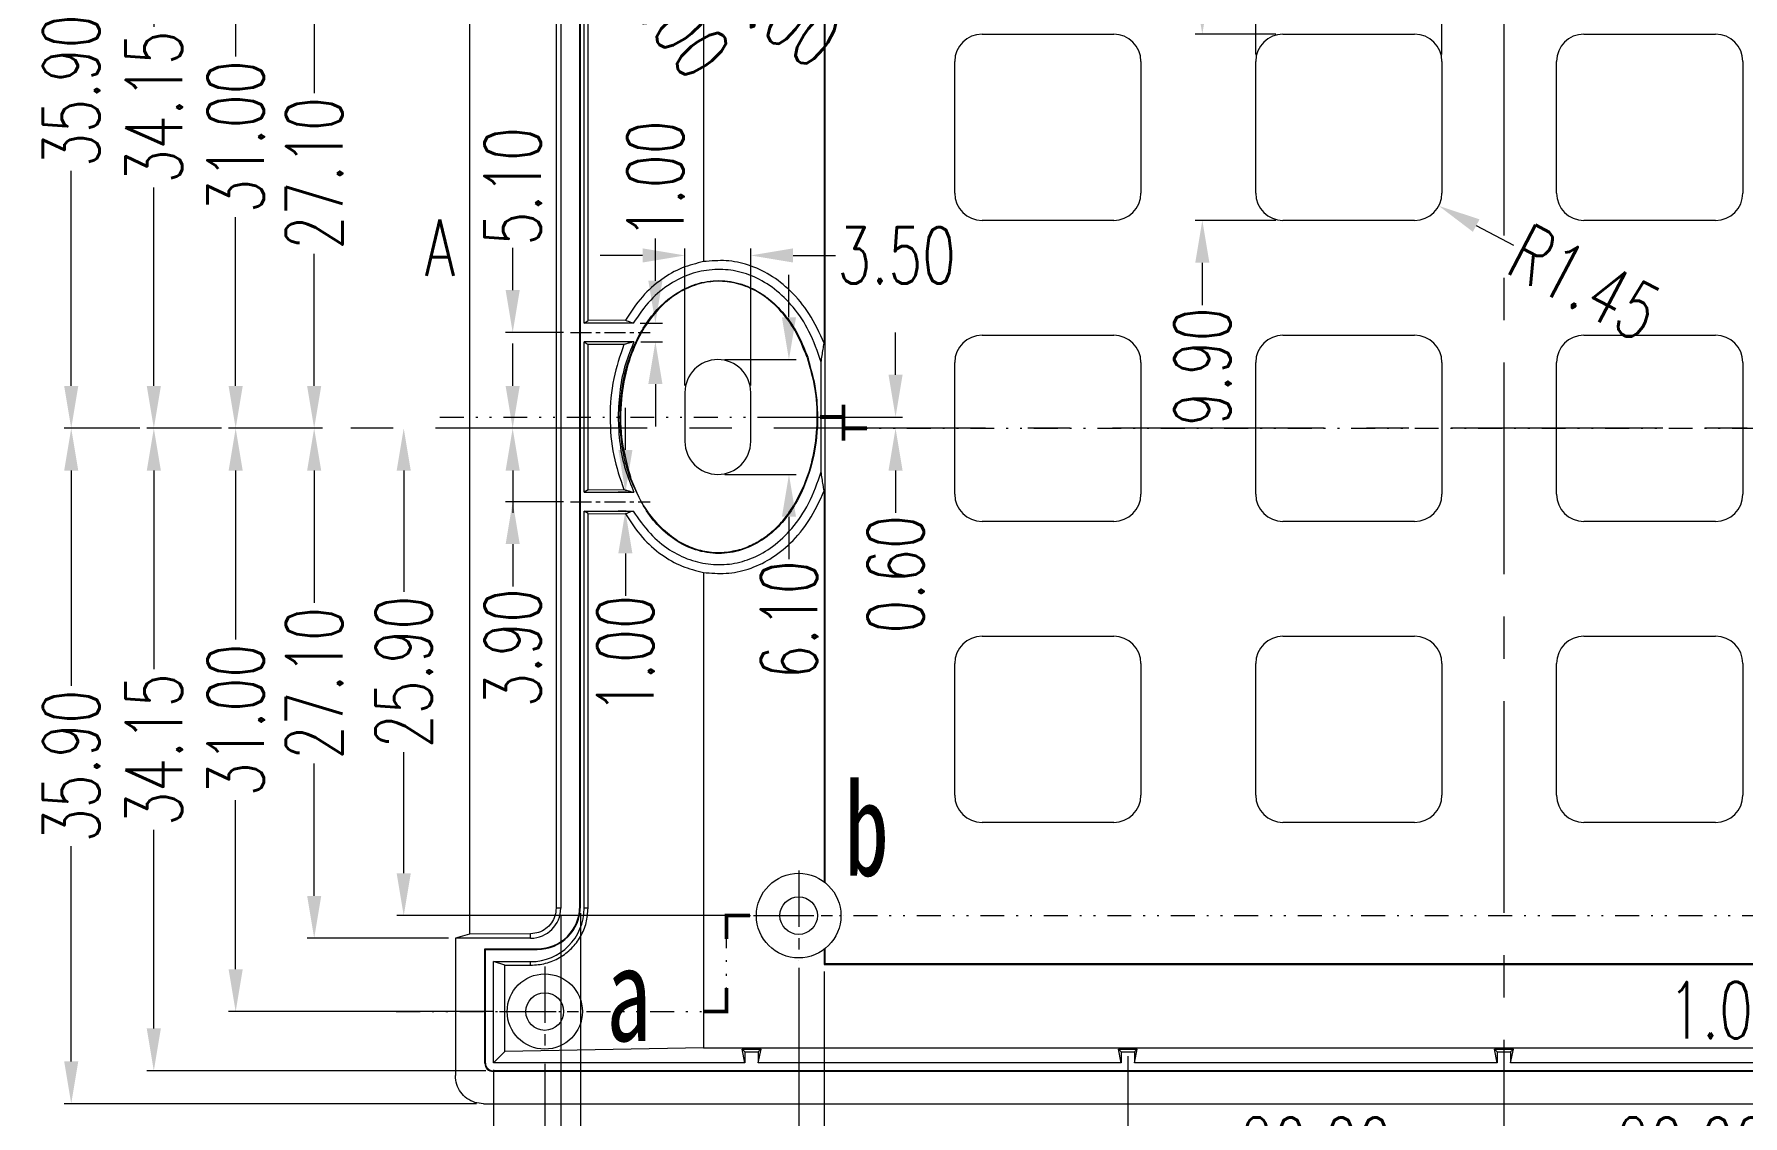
# Model space of a CAD drawing. Header units: millimetres. Extents: x 3723 to 3880, y -349 to -139.
# Drawn here: x 3722.6 to 3813.4, y -278.4 to -220.9 of the extents above; entities that cross this region are included whole.
import ezdxf
from ezdxf.enums import TextEntityAlignment as Align

# ---------------------------------------------------------------- set-up
doc = ezdxf.new("R2010")
doc.units = ezdxf.units.MM
doc.linetypes.add('CENTER', pattern=[0.6, 0.375, -0.075, 0.075, -0.075])
doc.linetypes.add('DIVIDE', pattern=[31.75, 12.7, -6.35, 0, -6.35, 0, -6.35])
doc.layers.get('Defpoints').update_dxf_attribs({"linetype": 'CONTINUOUS'})
for name, color, linetype, lineweight in [('dim', 82, 'CONTINUOUS', 9), ('hatch', 56, 'CONTINUOUS', 9), ('part', 7, 'CONTINUOUS', 20)]:
    doc.layers.add(name, color=color, linetype=linetype, lineweight=lineweight)
doc.styles.get("Standard").update_dxf_attribs({"font": 'romans.shx', "width": 0.7})
doc.styles.add('宋体', font='SimSun.ttf', dxfattribs={"width": 0.7})
doc.dimstyles.new('01', dxfattribs={"dimscale": 0.75, "dimtxt": 4, "dimasz": 3, "dimexe": 0.5, "dimexo": 0.5, "dimgap": 0.09, "dimtad": 0, "dimzin": 0, "dimdsep": 46, "dimtxsty": 'Standard', "dimcen": 0, "dimclrd": 256, "dimclre": 256, "dimclrt": 6, "dimadec": 1, "dimazin": 2, "dimtp": 0.01, "dimtm": 0.01, "dimtfac": 1, "dimtofl": 0, "dimtmove": 0, "dimatfit": 0, "dimfxl": 0, "dimtolj": 1, "dimtzin": 0, "dimlwd": -1, "dimlwe": -1, "dimarcsym": 0})

# ---------------------------------------------------------------- blocks, each defined once
blk = doc.blocks.new('*D33')
at = {"layer": 'Defpoints', "color": 0}
for p in [(3038.343, -44.151), (3014.983, -71.251), (3014.983, -71.251)]:
    blk.add_point(p, dxfattribs=at)
at = {"layer": 'dim'}
for p, q in [((3037.968, -44.151), (3014.608, -44.151)), ((3014.983, -46.401), (3014.983, -53.434)), ((3014.983, -69.001), (3014.983, -61.969))]:
    blk.add_line(p, q, dxfattribs=at)
for points in [[(3014.608, -46.401), (3015.358, -46.401), (3014.983, -44.151)], [(3014.608, -69.001), (3015.358, -69.001), (3014.983, -71.251)]]:
    blk.add_solid(points, dxfattribs=at)
at = {"layer": 'dim', "color": 6, "insert": (3014.983, -57.701), "char_height": 3, "attachment_point": 5, "rotation": 90}
blk.add_mtext('\\A1;27.10', dxfattribs=at)
blk = doc.blocks.new('*D34')
at = {"layer": 'Defpoints', "color": 0}
for p in [(3014.983, -71.251), (3014.983, -71.251), (3022.493, -98.351)]:
    blk.add_point(p, dxfattribs=at)
at = {"layer": 'dim'}
for p, q in [((3014.983, -73.501), (3014.983, -80.534)), ((3014.983, -96.101), (3014.983, -89.069)), ((3022.118, -98.351), (3014.608, -98.351))]:
    blk.add_line(p, q, dxfattribs=at)
for points in [[(3014.608, -73.501), (3015.358, -73.501), (3014.983, -71.251)], [(3014.608, -96.101), (3015.358, -96.101), (3014.983, -98.351)]]:
    blk.add_solid(points, dxfattribs=at)
at = {"layer": 'dim', "color": 6, "insert": (3014.983, -84.801), "char_height": 3, "attachment_point": 5, "rotation": 90}
blk.add_mtext('\\A1;27.10', dxfattribs=at)
blk = doc.blocks.new('*D35')
at = {"layer": 'Defpoints', "color": 0}
for p in [(3024.843, -40.251), (3010.809, -71.251), (3015.805, -71.251)]:
    blk.add_point(p, dxfattribs=at)
at = {"layer": 'dim'}
for p, q in [((3024.468, -40.251), (3010.434, -40.251)), ((3010.809, -42.501), (3010.809, -51.484)), ((3010.809, -69.001), (3010.809, -60.019)), ((3015.43, -71.251), (3010.434, -71.251))]:
    blk.add_line(p, q, dxfattribs=at)
for points in [[(3010.434, -42.501), (3011.184, -42.501), (3010.809, -40.251)], [(3010.434, -69.001), (3011.184, -69.001), (3010.809, -71.251)]]:
    blk.add_solid(points, dxfattribs=at)
at = {"layer": 'dim', "color": 6, "insert": (3010.809, -55.751), "char_height": 3, "attachment_point": 5, "rotation": 90}
blk.add_mtext('\\A1;31.00', dxfattribs=at)
blk = doc.blocks.new('*D36')
at = {"layer": 'Defpoints', "color": 0}
for p in [(3010.809, -71.251), (3010.809, -71.251), (3024.843, -102.251)]:
    blk.add_point(p, dxfattribs=at)
at = {"layer": 'dim'}
for p, q in [((3010.809, -73.501), (3010.809, -82.484)), ((3010.809, -100.001), (3010.809, -91.019)), ((3024.468, -102.251), (3010.434, -102.251))]:
    blk.add_line(p, q, dxfattribs=at)
for points in [[(3010.434, -73.501), (3011.184, -73.501), (3010.809, -71.251)], [(3010.434, -100.001), (3011.184, -100.001), (3010.809, -102.251)]]:
    blk.add_solid(points, dxfattribs=at)
at = {"layer": 'dim', "color": 6, "insert": (3010.809, -86.751), "char_height": 3, "attachment_point": 5, "rotation": 90}
blk.add_mtext('\\A1;31.00', dxfattribs=at)
blk = doc.blocks.new('*D37')
at = {"layer": 'Defpoints', "color": 0}
for p in [(3024.493, -37.101), (3006.457, -71.251), (3010.434, -71.251)]:
    blk.add_point(p, dxfattribs=at)
at = {"layer": 'dim'}
for p, q in [((3024.118, -37.101), (3006.082, -37.101)), ((3006.457, -39.351), (3006.457, -49.909)), ((3006.457, -69.001), (3006.457, -58.444)), ((3010.059, -71.251), (3006.082, -71.251))]:
    blk.add_line(p, q, dxfattribs=at)
for points in [[(3006.082, -39.351), (3006.832, -39.351), (3006.457, -37.101)], [(3006.082, -69.001), (3006.832, -69.001), (3006.457, -71.251)]]:
    blk.add_solid(points, dxfattribs=at)
at = {"layer": 'dim', "color": 6, "insert": (3006.457, -54.176), "char_height": 3, "attachment_point": 5, "rotation": 90}
blk.add_mtext('\\A1;34.15', dxfattribs=at)
blk = doc.blocks.new('*D38')
at = {"layer": 'Defpoints', "color": 0}
for p in [(3006.457, -71.251), (3006.457, -71.251), (3024.493, -105.401)]:
    blk.add_point(p, dxfattribs=at)
at = {"layer": 'dim'}
for p, q in [((3006.457, -73.501), (3006.457, -84.059)), ((3006.457, -103.151), (3006.457, -92.594)), ((3024.118, -105.401), (3006.082, -105.401))]:
    blk.add_line(p, q, dxfattribs=at)
for points in [[(3006.082, -73.501), (3006.832, -73.501), (3006.457, -71.251)], [(3006.082, -103.151), (3006.832, -103.151), (3006.457, -105.401)]]:
    blk.add_solid(points, dxfattribs=at)
at = {"layer": 'dim', "color": 6, "insert": (3006.457, -88.326), "char_height": 3, "attachment_point": 5, "rotation": 90}
blk.add_mtext('\\A1;34.15', dxfattribs=at)
blk = doc.blocks.new('*D39')
at = {"layer": 'Defpoints', "color": 0}
for p in [(3024.093, -35.351), (3002.065, -71.251), (3006.082, -71.251)]:
    blk.add_point(p, dxfattribs=at)
at = {"layer": 'dim'}
for p, q in [((3023.718, -35.351), (3001.69, -35.351)), ((3002.065, -37.601), (3002.065, -49.034)), ((3002.065, -69.001), (3002.065, -57.569)), ((3005.707, -71.251), (3001.69, -71.251))]:
    blk.add_line(p, q, dxfattribs=at)
for points in [[(3001.69, -37.601), (3002.44, -37.601), (3002.065, -35.351)], [(3001.69, -69.001), (3002.44, -69.001), (3002.065, -71.251)]]:
    blk.add_solid(points, dxfattribs=at)
at = {"layer": 'dim', "color": 6, "insert": (3002.065, -53.301), "char_height": 3, "attachment_point": 5, "rotation": 90}
blk.add_mtext('\\A1;35.90', dxfattribs=at)
blk = doc.blocks.new('*D40')
at = {"layer": 'Defpoints', "color": 0}
for p in [(3002.065, -71.251), (3002.065, -71.251), (3023.988, -107.151)]:
    blk.add_point(p, dxfattribs=at)
at = {"layer": 'dim'}
for p, q in [((3002.065, -73.501), (3002.065, -84.934)), ((3002.065, -104.901), (3002.065, -93.469)), ((3023.613, -107.151), (3001.69, -107.151))]:
    blk.add_line(p, q, dxfattribs=at)
for points in [[(3001.69, -73.501), (3002.44, -73.501), (3002.065, -71.251)], [(3001.69, -104.901), (3002.44, -104.901), (3002.065, -107.151)]]:
    blk.add_solid(points, dxfattribs=at)
at = {"layer": 'dim', "color": 6, "insert": (3002.065, -89.201), "char_height": 3, "attachment_point": 5, "rotation": 90}
blk.add_mtext('\\A1;35.90', dxfattribs=at)
blk = doc.blocks.new('*D47')
at = {"layer": 'Defpoints', "color": 0}
for p in [(3019.745, -71.251), (3019.745, -71.251), (3038.343, -97.151)]:
    blk.add_point(p, dxfattribs=at)
at = {"layer": 'dim'}
for p, q in [((3019.745, -73.501), (3019.745, -79.934)), ((3019.745, -94.901), (3019.745, -88.469)), ((3037.968, -97.151), (3019.37, -97.151))]:
    blk.add_line(p, q, dxfattribs=at)
for points in [[(3019.37, -73.501), (3020.12, -73.501), (3019.745, -71.251)], [(3019.37, -94.901), (3020.12, -94.901), (3019.745, -97.151)]]:
    blk.add_solid(points, dxfattribs=at)
at = {"layer": 'dim', "color": 6, "insert": (3019.745, -84.201), "char_height": 3, "attachment_point": 5, "rotation": 90}
blk.add_mtext('\\A1;25.90', dxfattribs=at)
blk = doc.blocks.new('*D52')
at = {"layer": 'Defpoints', "color": 0}
for p in [(3040.743, -99.551), (3078.243, -117.161), (3078.243, -117.161)]:
    blk.add_point(p, dxfattribs=at)
at = {"layer": 'dim'}
for p, q in [((3040.743, -99.926), (3040.743, -117.536)), ((3042.993, -117.161), (3055.225, -117.161)), ((3075.993, -117.161), (3063.76, -117.161))]:
    blk.add_line(p, q, dxfattribs=at)
for points in [[(3042.993, -116.786), (3042.993, -117.536), (3040.743, -117.161)], [(3075.993, -116.786), (3075.993, -117.536), (3078.243, -117.161)]]:
    blk.add_solid(points, dxfattribs=at)
at = {"layer": 'dim', "color": 6, "insert": (3059.493, -117.161), "char_height": 3, "attachment_point": 5}
blk.add_mtext('\\A1;37.50', dxfattribs=at)
blk = doc.blocks.new('*D53')
at = {"layer": 'Defpoints', "color": 0}
for p in [(3113.743, -99.401), (3078.243, -113.313), (3078.243, -113.313)]:
    blk.add_point(p, dxfattribs=at)
at = {"layer": 'dim'}
for p, q in [((3113.743, -99.776), (3113.743, -113.688)), ((3080.493, -113.313), (3091.725, -113.313)), ((3111.493, -113.313), (3100.26, -113.313))]:
    blk.add_line(p, q, dxfattribs=at)
for points in [[(3080.493, -112.938), (3080.493, -113.688), (3078.243, -113.313)], [(3111.493, -112.938), (3111.493, -113.688), (3113.743, -113.313)]]:
    blk.add_solid(points, dxfattribs=at)
at = {"layer": 'dim', "color": 6, "insert": (3095.993, -113.313), "char_height": 3, "attachment_point": 5}
blk.add_mtext('\\A1;35.50', dxfattribs=at)
blk = doc.blocks.new('*D54')
at = {"layer": 'Defpoints', "color": 0}
for p in [(3129.243, -104.651), (3078.243, -114.532), (3078.243, -128.65)]:
    blk.add_point(p, dxfattribs=at)
at = {"layer": 'dim'}
for p, q in [((3129.243, -105.026), (3129.243, -129.025)), ((3078.243, -114.907), (3078.243, -129.025)), ((3080.493, -128.65), (3099.475, -128.65)), ((3126.993, -128.65), (3108.01, -128.65))]:
    blk.add_line(p, q, dxfattribs=at)
for points in [[(3080.493, -128.275), (3080.493, -129.025), (3078.243, -128.65)], [(3126.993, -128.275), (3126.993, -129.025), (3129.243, -128.65)]]:
    blk.add_solid(points, dxfattribs=at)
at = {"layer": 'dim', "color": 6, "insert": (3103.743, -128.65), "char_height": 3, "attachment_point": 5}
blk.add_mtext('\\A1;51.00', dxfattribs=at)
blk = doc.blocks.new('*D55')
at = {"layer": 'Defpoints', "color": 0}
for p in [(3027.243, -104.651), (3078.243, -128.65), (3078.243, -128.65)]:
    blk.add_point(p, dxfattribs=at)
at = {"layer": 'dim'}
for p, q in [((3027.243, -105.026), (3027.243, -129.025)), ((3029.493, -128.65), (3048.475, -128.65)), ((3075.993, -128.65), (3057.01, -128.65))]:
    blk.add_line(p, q, dxfattribs=at)
for points in [[(3029.493, -128.275), (3029.493, -129.025), (3027.243, -128.65)], [(3075.993, -128.275), (3075.993, -129.025), (3078.243, -128.65)]]:
    blk.add_solid(points, dxfattribs=at)
at = {"layer": 'dim', "color": 6, "insert": (3052.743, -128.65), "char_height": 3, "attachment_point": 5}
blk.add_mtext('\\A1;51.00', dxfattribs=at)
blk = doc.blocks.new('*D56')
at = {"layer": 'Defpoints', "color": 0}
for p in [(3131.969, -104.978), (3078.243, -129.025), (3078.243, -132.99)]:
    blk.add_point(p, dxfattribs=at)
at = {"layer": 'dim'}
for p, q in [((3131.969, -105.353), (3131.969, -133.365)), ((3078.243, -129.4), (3078.243, -133.365)), ((3080.493, -132.99), (3100.838, -132.99)), ((3129.719, -132.99), (3109.373, -132.99))]:
    blk.add_line(p, q, dxfattribs=at)
for points in [[(3080.493, -132.615), (3080.493, -133.365), (3078.243, -132.99)], [(3129.719, -132.615), (3129.719, -133.365), (3131.969, -132.99)]]:
    blk.add_solid(points, dxfattribs=at)
at = {"layer": 'dim', "color": 6, "insert": (3105.106, -132.99), "char_height": 3, "attachment_point": 5}
blk.add_mtext('\\A1;53.73', dxfattribs=at)
blk = doc.blocks.new('*D57')
at = {"layer": 'Defpoints', "color": 0}
for p in [(3024.517, -104.978), (3078.243, -132.99), (3078.243, -132.99)]:
    blk.add_point(p, dxfattribs=at)
at = {"layer": 'dim'}
for p, q in [((3024.517, -105.353), (3024.517, -133.365)), ((3026.767, -132.99), (3047.112, -132.99)), ((3075.993, -132.99), (3055.647, -132.99))]:
    blk.add_line(p, q, dxfattribs=at)
for points in [[(3026.767, -132.615), (3026.767, -133.365), (3024.517, -132.99)], [(3075.993, -132.615), (3075.993, -133.365), (3078.243, -132.99)]]:
    blk.add_solid(points, dxfattribs=at)
at = {"layer": 'dim', "color": 6, "insert": (3051.38, -132.99), "char_height": 3, "attachment_point": 5}
blk.add_mtext('\\A1;53.73', dxfattribs=at)
blk = doc.blocks.new('*D74')
at = {"layer": 'Defpoints', "color": 0}
for p in [(3114.386, -99.745), (3078.243, -117.161), (3078.243, -117.161)]:
    blk.add_point(p, dxfattribs=at)
at = {"layer": 'dim'}
for p, q in [((3114.386, -100.12), (3114.386, -117.536)), ((3080.493, -117.161), (3091.997, -117.161)), ((3112.136, -117.161), (3100.632, -117.161))]:
    blk.add_line(p, q, dxfattribs=at)
for points in [[(3080.493, -116.786), (3080.493, -117.536), (3078.243, -117.161)], [(3112.136, -116.786), (3112.136, -117.536), (3114.386, -117.161)]]:
    blk.add_solid(points, dxfattribs=at)
at = {"layer": 'dim', "color": 6, "insert": (3096.315, -117.161), "char_height": 3, "attachment_point": 5}
blk.add_mtext('\\A1;36.14', dxfattribs=at)
blk = doc.blocks.new('*D75')
at = {"layer": 'Defpoints', "color": 0}
for p in [(3042.099, -99.745), (3078.243, -113.313), (3078.243, -113.313)]:
    blk.add_point(p, dxfattribs=at)
at = {"layer": 'dim'}
for p, q in [((3042.099, -100.12), (3042.099, -113.688)), ((3044.349, -113.313), (3055.854, -113.313)), ((3075.993, -113.313), (3064.489, -113.313))]:
    blk.add_line(p, q, dxfattribs=at)
for points in [[(3044.349, -112.938), (3044.349, -113.688), (3042.099, -113.313)], [(3075.993, -112.938), (3075.993, -113.688), (3078.243, -113.313)]]:
    blk.add_solid(points, dxfattribs=at)
at = {"layer": 'dim', "color": 6, "insert": (3060.171, -113.313), "char_height": 3, "attachment_point": 5}
blk.add_mtext('\\A1;36.14', dxfattribs=at)
blk = doc.blocks.new('*D76')
at = {"layer": 'Defpoints', "color": 0}
for p in [(3031.947, -65.653), (3033.125, -65.653), (3031.983, -66.65)]:
    blk.add_point(p, dxfattribs=at)
at = {"layer": 'dim'}
for p, q in [((3033.125, -63.403), (3033.125, -61.153)), ((3032.322, -65.653), (3033.5, -65.653)), ((3032.358, -66.65), (3033.5, -66.65)), ((3033.125, -68.9), (3033.125, -71.15))]:
    blk.add_line(p, q, dxfattribs=at)
for points in [[(3032.75, -63.403), (3033.5, -63.403), (3033.125, -65.653)], [(3032.75, -68.9), (3033.5, -68.9), (3033.125, -66.65)]]:
    blk.add_solid(points, dxfattribs=at)
at = {"layer": 'dim', "color": 6, "insert": (3033.125, -58.036), "char_height": 3, "attachment_point": 5, "rotation": 90}
blk.add_mtext('\\A1;1.00', dxfattribs=at)
blk = doc.blocks.new('*D77')
at = {"layer": 'Defpoints', "color": 0}
for p in [(3028.612, -66.151), (3025.538, -71.251), (3025.538, -71.251)]:
    blk.add_point(p, dxfattribs=at)
at = {"layer": 'dim'}
for p, q in [((3025.538, -63.901), (3025.538, -61.651)), ((3028.237, -66.151), (3025.163, -66.151)), ((3025.538, -73.501), (3025.538, -75.751))]:
    blk.add_line(p, q, dxfattribs=at)
for points in [[(3025.163, -63.901), (3025.913, -63.901), (3025.538, -66.151)], [(3025.163, -73.501), (3025.913, -73.501), (3025.538, -71.251)]]:
    blk.add_solid(points, dxfattribs=at)
at = {"layer": 'dim', "color": 6, "insert": (3025.538, -58.384), "char_height": 3, "attachment_point": 5, "rotation": 90}
blk.add_mtext('\\A1;5.10', dxfattribs=at)
blk = doc.blocks.new('*D78')
at = {"layer": 'Defpoints', "color": 0}
for p in [(3025.538, -71.251), (3025.538, -71.251), (3028.612, -75.151)]:
    blk.add_point(p, dxfattribs=at)
at = {"layer": 'dim'}
for p, q in [((3025.538, -69.001), (3025.538, -66.751)), ((3028.237, -75.151), (3025.163, -75.151)), ((3025.538, -77.401), (3025.538, -79.651))]:
    blk.add_line(p, q, dxfattribs=at)
for points in [[(3025.163, -69.001), (3025.913, -69.001), (3025.538, -71.251)], [(3025.163, -77.401), (3025.913, -77.401), (3025.538, -75.151)]]:
    blk.add_solid(points, dxfattribs=at)
at = {"layer": 'dim', "color": 6, "insert": (3025.538, -82.919), "char_height": 3, "attachment_point": 5, "rotation": 90}
blk.add_mtext('\\A1;3.90', dxfattribs=at)
blk = doc.blocks.new('*D79')
at = {"layer": 'Defpoints', "color": 0}
for p in [(3031.984, -74.653), (3031.529, -75.65), (3031.947, -75.65)]:
    blk.add_point(p, dxfattribs=at)
at = {"layer": 'dim'}
for p, q in [((3031.529, -72.403), (3031.529, -70.153)), ((3031.609, -74.653), (3031.154, -74.653)), ((3031.572, -75.65), (3031.154, -75.65)), ((3031.529, -77.9), (3031.529, -80.15))]:
    blk.add_line(p, q, dxfattribs=at)
for points in [[(3031.154, -72.403), (3031.904, -72.403), (3031.529, -74.653)], [(3031.154, -77.9), (3031.904, -77.9), (3031.529, -75.65)]]:
    blk.add_solid(points, dxfattribs=at)
at = {"layer": 'dim', "color": 6, "insert": (3031.529, -83.267), "char_height": 3, "attachment_point": 5, "rotation": 90}
blk.add_mtext('\\A1;1.00', dxfattribs=at)
blk = doc.blocks.new('*D80')
at = {"layer": 'Defpoints', "color": 0}
for p in [(3128.392, -96.751), (3078.243, -124.748), (3078.243, -124.748)]:
    blk.add_point(p, dxfattribs=at)
at = {"layer": 'dim'}
for p, q in [((3128.392, -97.126), (3128.392, -125.123)), ((3080.493, -124.748), (3099.05, -124.748)), ((3126.142, -124.748), (3107.585, -124.748))]:
    blk.add_line(p, q, dxfattribs=at)
for points in [[(3080.493, -124.373), (3080.493, -125.123), (3078.243, -124.748)], [(3126.142, -124.373), (3126.142, -125.123), (3128.392, -124.748)]]:
    blk.add_solid(points, dxfattribs=at)
at = {"layer": 'dim', "color": 6, "insert": (3103.318, -124.748), "char_height": 3, "attachment_point": 5}
blk.add_mtext('\\A1;50.15', dxfattribs=at)
blk = doc.blocks.new('*D81')
at = {"layer": 'Defpoints', "color": 0}
for p in [(3028.093, -96.751), (3078.243, -124.748), (3078.243, -124.748)]:
    blk.add_point(p, dxfattribs=at)
at = {"layer": 'dim'}
for p, q in [((3028.093, -97.126), (3028.093, -125.123)), ((3030.343, -124.748), (3048.901, -124.748)), ((3075.993, -124.748), (3057.436, -124.748))]:
    blk.add_line(p, q, dxfattribs=at)
for points in [[(3030.343, -124.373), (3030.343, -125.123), (3028.093, -124.748)], [(3075.993, -124.373), (3075.993, -125.123), (3078.243, -124.748)]]:
    blk.add_solid(points, dxfattribs=at)
at = {"layer": 'dim', "color": 6, "insert": (3053.168, -124.748), "char_height": 3, "attachment_point": 5}
blk.add_mtext('\\A1;50.15', dxfattribs=at)
blk = doc.blocks.new('*D82')
at = {"layer": 'Defpoints', "color": 0}
for p in [(3029.143, -96.651), (3078.243, -120.626), (3078.243, -120.626)]:
    blk.add_point(p, dxfattribs=at)
at = {"layer": 'dim'}
for p, q in [((3029.143, -97.026), (3029.143, -121.001)), ((3031.393, -120.626), (3049.425, -120.626)), ((3075.993, -120.626), (3057.96, -120.626))]:
    blk.add_line(p, q, dxfattribs=at)
for points in [[(3031.393, -120.251), (3031.393, -121.001), (3029.143, -120.626)], [(3075.993, -120.251), (3075.993, -121.001), (3078.243, -120.626)]]:
    blk.add_solid(points, dxfattribs=at)
at = {"layer": 'dim', "color": 6, "insert": (3053.693, -120.626), "char_height": 3, "attachment_point": 5}
blk.add_mtext('\\A1;49.10', dxfattribs=at)
blk = doc.blocks.new('*D83')
at = {"layer": 'Defpoints', "color": 0}
for p in [(3127.343, -96.651), (3078.243, -120.626), (3078.243, -120.626)]:
    blk.add_point(p, dxfattribs=at)
at = {"layer": 'dim'}
for p, q in [((3127.343, -97.026), (3127.343, -121.001)), ((3080.493, -120.626), (3098.525, -120.626)), ((3125.093, -120.626), (3107.06, -120.626))]:
    blk.add_line(p, q, dxfattribs=at)
for points in [[(3080.493, -120.251), (3080.493, -121.001), (3078.243, -120.626)], [(3125.093, -120.251), (3125.093, -121.001), (3127.343, -120.626)]]:
    blk.add_solid(points, dxfattribs=at)
at = {"layer": 'dim', "color": 6, "insert": (3102.793, -120.626), "char_height": 3, "attachment_point": 5}
blk.add_mtext('\\A1;49.10', dxfattribs=at)
blk = doc.blocks.new('*D88')
at = {"layer": 'Defpoints', "color": 0}
for p in [(3098.243, -104.251), (3078.243, -109.379), (3078.243, -109.379)]:
    blk.add_point(p, dxfattribs=at)
at = {"layer": 'dim'}
for p, q in [((3098.243, -104.626), (3098.243, -109.754)), ((3080.493, -109.379), (3083.975, -109.379)), ((3095.993, -109.379), (3092.51, -109.379))]:
    blk.add_line(p, q, dxfattribs=at)
for points in [[(3080.493, -109.004), (3080.493, -109.754), (3078.243, -109.379)], [(3095.993, -109.004), (3095.993, -109.754), (3098.243, -109.379)]]:
    blk.add_solid(points, dxfattribs=at)
at = {"layer": 'dim', "color": 6, "insert": (3088.243, -109.379), "char_height": 3, "attachment_point": 5}
blk.add_mtext('\\A1;20.00', dxfattribs=at)
blk = doc.blocks.new('*D89')
at = {"layer": 'Defpoints', "color": 0}
for p in [(3058.243, -104.251), (3078.243, -109.379), (3078.243, -109.379)]:
    blk.add_point(p, dxfattribs=at)
at = {"layer": 'dim'}
for p, q in [((3058.243, -104.626), (3058.243, -109.754)), ((3060.493, -109.379), (3063.975, -109.379)), ((3075.993, -109.379), (3072.51, -109.379))]:
    blk.add_line(p, q, dxfattribs=at)
for points in [[(3060.493, -109.004), (3060.493, -109.754), (3058.243, -109.379)], [(3075.993, -109.004), (3075.993, -109.754), (3078.243, -109.379)]]:
    blk.add_solid(points, dxfattribs=at)
at = {"layer": 'dim', "color": 6, "insert": (3068.243, -109.379), "char_height": 3, "attachment_point": 5}
blk.add_mtext('\\A1;20.00', dxfattribs=at)
blk = doc.blocks.new('*D90')
at = {"layer": 'Defpoints', "color": 0}
for p in [(3097.743, -102.175), (3097.743, -104.251), (3098.743, -104.251)]:
    blk.add_point(p, dxfattribs=at)
at = {"layer": 'dim'}
for p, q in [((3095.493, -102.175), (3093.243, -102.175)), ((3097.743, -103.876), (3097.743, -101.8)), ((3098.743, -103.876), (3098.743, -101.8)), ((3100.993, -102.175), (3103.243, -102.175))]:
    blk.add_line(p, q, dxfattribs=at)
for points in [[(3095.493, -101.8), (3095.493, -102.55), (3097.743, -102.175)], [(3100.993, -101.8), (3100.993, -102.55), (3098.743, -102.175)]]:
    blk.add_solid(points, dxfattribs=at)
at = {"layer": 'dim', "color": 6, "insert": (3090.125, -102.175), "char_height": 3, "attachment_point": 5}
blk.add_mtext('\\A1;1.00', dxfattribs=at)
blk = doc.blocks.new('*D93')
at = {"layer": 'Defpoints', "color": 0}
for p in [(3074.943, -46.954), (3065.043, -51.751), (3074.943, -51.751)]:
    blk.add_point(p, dxfattribs=at)
at = {"layer": 'dim'}
for p, q in [((3062.793, -46.954), (3060.543, -46.954)), ((3065.043, -51.376), (3065.043, -46.579)), ((3074.943, -51.376), (3074.943, -46.579)), ((3077.193, -46.954), (3079.443, -46.954))]:
    blk.add_line(p, q, dxfattribs=at)
for points in [[(3062.793, -46.579), (3062.793, -47.329), (3065.043, -46.954)], [(3077.193, -46.579), (3077.193, -47.329), (3074.943, -46.954)]]:
    blk.add_solid(points, dxfattribs=at)
at = {"layer": 'dim', "color": 6, "insert": (3082.71, -46.954), "char_height": 3, "attachment_point": 5}
blk.add_mtext('\\A1;9.90', dxfattribs=at)
blk = doc.blocks.new('*D94')
at = {"layer": 'Defpoints', "color": 0}
for p in [(3062.205, -50.301), (3066.493, -50.301), (3066.493, -60.201)]:
    blk.add_point(p, dxfattribs=at)
at = {"layer": 'dim'}
for p, q in [((3062.205, -48.051), (3062.205, -45.801)), ((3066.118, -50.301), (3061.83, -50.301)), ((3066.118, -60.201), (3061.83, -60.201)), ((3062.205, -62.451), (3062.205, -64.701))]:
    blk.add_line(p, q, dxfattribs=at)
for points in [[(3061.83, -48.051), (3062.58, -48.051), (3062.205, -50.301)], [(3061.83, -62.451), (3062.58, -62.451), (3062.205, -60.201)]]:
    blk.add_solid(points, dxfattribs=at)
at = {"layer": 'dim', "color": 6, "insert": (3062.205, -67.969), "char_height": 3, "attachment_point": 5, "rotation": 90}
blk.add_mtext('\\A1;9.90', dxfattribs=at)
blk = doc.blocks.new('*D95')
at = {"layer": 'Defpoints', "color": 0}
for p in [(3073.493, -58.751), (3074.776, -59.427)]:
    blk.add_point(p, dxfattribs=at)
at = {"layer": 'dim'}
blk.add_line((3076.767, -60.475), (3078.758, -61.523), dxfattribs=at)
blk.add_solid([(3076.942, -60.143), (3076.592, -60.807), (3074.776, -59.427)], dxfattribs=at)
at = {"layer": 'dim', "color": 6, "insert": (3082.534, -63.51), "char_height": 3, "attachment_point": 5, "rotation": 332.2404}
blk.add_mtext('\\A1;R1.45', dxfattribs=at)
blk = doc.blocks.new('*D98')
at = {"layer": 'Defpoints', "color": 0}
for p in [(3026.041, -38.653), (3028.445, -41.85)]:
    blk.add_point(p, dxfattribs=at)
at = {"layer": 'dim'}
blk.add_line((3029.797, -43.649), (3031.149, -45.447), dxfattribs=at)
blk.add_solid([(3030.096, -43.423), (3029.497, -43.874), (3028.445, -41.85)], dxfattribs=at)
at = {"layer": 'dim', "color": 6, "insert": (3033.683, -48.818), "char_height": 3, "attachment_point": 5, "rotation": 306.93473}
blk.add_mtext('\\A1;∅4.00', dxfattribs=at)
blk = doc.blocks.new('*D99')
at = {"layer": 'Defpoints', "color": 0}
for p in [(3026.429, -39.67), (3028.057, -40.833)]:
    blk.add_point(p, dxfattribs=at)
at = {"layer": 'dim'}
blk.add_line((3029.887, -42.141), (3035.656, -46.262), dxfattribs=at)
blk.add_solid([(3030.105, -41.836), (3029.669, -42.446), (3028.057, -40.833)], dxfattribs=at)
at = {"layer": 'dim', "color": 6, "insert": (3039.088, -48.714), "char_height": 3, "attachment_point": 5, "rotation": 324.45716}
blk.add_mtext('\\A1;∅2.00', dxfattribs=at)
blk = doc.blocks.new('*D103')
at = {"layer": 'Defpoints', "color": 0}
for p in [(3038.193, -70.651), (3045.895, -71.251), (3045.895, -71.251)]:
    blk.add_point(p, dxfattribs=at)
at = {"layer": 'dim'}
for p, q in [((3045.895, -68.401), (3045.895, -66.151)), ((3038.568, -70.651), (3046.27, -70.651)), ((3045.895, -73.501), (3045.895, -75.751))]:
    blk.add_line(p, q, dxfattribs=at)
for points in [[(3045.52, -68.401), (3046.27, -68.401), (3045.895, -70.651)], [(3045.52, -73.501), (3046.27, -73.501), (3045.895, -71.251)]]:
    blk.add_solid(points, dxfattribs=at)
at = {"layer": 'dim', "color": 6, "insert": (3045.895, -79.019), "char_height": 3, "attachment_point": 5, "rotation": 90}
blk.add_mtext('\\A1;0.60', dxfattribs=at)
blk = doc.blocks.new('*D104')
at = {"layer": 'Defpoints', "color": 0}
for p in [(3036.443, -67.601), (3036.443, -73.701), (3040.227, -73.701)]:
    blk.add_point(p, dxfattribs=at)
at = {"layer": 'dim'}
for p, q in [((3040.227, -65.351), (3040.227, -63.101)), ((3036.818, -67.601), (3040.602, -67.601)), ((3036.818, -73.701), (3040.602, -73.701)), ((3040.227, -75.951), (3040.227, -78.201))]:
    blk.add_line(p, q, dxfattribs=at)
for points in [[(3039.852, -65.351), (3040.602, -65.351), (3040.227, -67.601)], [(3039.852, -75.951), (3040.602, -75.951), (3040.227, -73.701)]]:
    blk.add_solid(points, dxfattribs=at)
at = {"layer": 'dim', "color": 6, "insert": (3040.227, -81.419), "char_height": 3, "attachment_point": 5, "rotation": 90}
blk.add_mtext('\\A1;6.10', dxfattribs=at)
blk = doc.blocks.new('*D0')
at = {"layer": 'Defpoints', "color": 0}
for p in [(3038.193, -62.062), (3034.693, -69.351), (3038.193, -69.351)]:
    blk.add_point(p, dxfattribs=at)
at = {"layer": 'dim'}
for p, q in [((3034.693, -68.976), (3034.693, -61.687)), ((3038.193, -68.976), (3038.193, -61.687)), ((3032.443, -62.062), (3030.193, -62.062)), ((3040.443, -62.062), (3042.693, -62.062))]:
    blk.add_line(p, q, dxfattribs=at)
for points in [[(3032.443, -61.687), (3032.443, -62.437), (3034.693, -62.062)], [(3040.443, -61.687), (3040.443, -62.437), (3038.193, -62.062)]]:
    blk.add_solid(points, dxfattribs=at)
at = {"layer": 'dim', "color": 6, "insert": (3045.96, -62.062), "char_height": 3, "attachment_point": 5}
blk.add_mtext('\\A1;3.50', dxfattribs=at)

msp = doc.modelspace()

# ---------------------------------------------------------------- linework, layer by layer
at = {"layer": 'hatch', "linetype": 'DIVIDE', "ltscale": 0.1}
for p, q in [((3744.134, -241.299), (3765.588, -241.299)), ((3765.588, -241.299), (3765.588, -241.899)), ((3765.588, -241.899), (3834.175, -241.899)), ((3759.369, -272.899), (3759.369, -267.799)), ((3759.369, -267.799), (3831.052, -267.799)), ((3741.808, -272.899), (3759.369, -272.899))]:
    msp.add_line(p, q, dxfattribs=at)
at = {"layer": 'hatch', "flags": 128}
for points in [[(3744.134, -241.299, 0, 0, 0), (3744.134, -238.299, 0.9, 0, 0), (3744.134, -235.299, 0, 0, 0)], [(3741.808, -272.899, 0, 0, 0), (3741.808, -275.899, 0.9, 0, 0), (3741.808, -278.899, 0, 0, 0)]]:
    msp.add_lwpolyline(points, format="xyseb", dxfattribs=at)
at = {"layer": 'hatch', "const_width": 0.2, "flags": 128}
for points in [[(3765.588, -240.649), (3765.588, -241.899), (3766.838, -241.899)], [(3764.338, -241.299), (3765.588, -241.299), (3765.588, -242.549)], [(3759.369, -269.049), (3759.369, -267.799), (3760.619, -267.799)], [(3758.119, -272.899), (3759.369, -272.899), (3759.369, -271.649)]]:
    msp.add_lwpolyline(points, dxfattribs=at)
at = {"layer": 'part', "color": 1, "linetype": 'CENTER', "ltscale": 30}
for p, q in [((3800.706, -202.407), (3800.706, -285.18)), ((3863.144, -241.899), (3738.268, -241.899))]:
    msp.add_line(p, q, dxfattribs=at)
at = {"layer": 'part', "color": 7, "linetype": 'Continuous'}
for p, q in [((3758.145, -208.969), (3758.145, -233.038)), ((3745.697, -215.021), (3745.697, -268.778)), ((3750.31, -216.399), (3750.31, -267.399)), ((3750.556, -216.399), (3750.556, -267.399)), ((3751.573, -267.299), (3751.573, -216.499)), ((3751.606, -267.299), (3751.606, -216.499)), ((3751.804, -236.301), (3751.804, -216.399)), ((3752.009, -236.164), (3752.009, -216.399)), ((3764.562, -216.595), (3764.562, -237.378)), ((3764.606, -216.561), (3764.606, -266.038)), ((3772.956, -220.949), (3779.956, -220.949)), ((3788.956, -220.949), (3795.956, -220.949)), ((3804.956, -220.949), (3811.956, -220.949)), ((3771.506, -229.399), (3771.506, -222.399)), ((3781.406, -222.399), (3781.406, -229.399)), ((3787.506, -229.399), (3787.506, -222.399)), ((3797.406, -222.399), (3797.406, -229.399)), ((3803.506, -229.399), (3803.506, -222.399)), ((3813.406, -222.399), (3813.406, -229.399)), ((3779.956, -230.849), (3772.956, -230.849)), ((3795.956, -230.849), (3788.956, -230.849)), ((3811.956, -230.849), (3804.956, -230.849)), ((3751.804, -236.301), (3752.009, -236.164)), ((3753.992, -236.157), (3752.009, -236.164)), ((3754.41, -236.301), (3751.804, -236.301)), ((3772.956, -236.949), (3779.956, -236.949)), ((3788.956, -236.949), (3795.956, -236.949)), ((3804.956, -236.949), (3811.956, -236.949)), ((3751.804, -245.301), (3751.804, -237.298)), ((3751.804, -237.298), (3752.009, -237.435)), ((3754.446, -237.298), (3751.804, -237.298)), ((3752.009, -245.164), (3752.009, -237.435)), ((3753.912, -237.441), (3752.009, -237.435)), ((3764.403, -244.208), (3764.403, -238.391)), ((3771.506, -245.399), (3771.506, -238.399)), ((3781.406, -238.399), (3781.406, -245.399)), ((3787.506, -245.399), (3787.506, -238.399)), ((3797.406, -238.399), (3797.406, -245.399)), ((3803.506, -245.399), (3803.506, -238.399)), ((3813.406, -238.399), (3813.406, -245.399)), ((3757.156, -239.999), (3757.156, -242.599)), ((3760.656, -242.599), (3760.656, -239.999)), ((3752.009, -245.164), (3751.804, -245.301)), ((3752.009, -245.164), (3753.912, -245.157)), ((3764.562, -245.221), (3764.562, -266.004)), ((3751.804, -245.301), (3754.447, -245.301)), ((3751.804, -267.399), (3751.804, -246.298)), ((3752.009, -246.435), (3751.804, -246.298)), ((3751.804, -246.298), (3754.409, -246.298)), ((3752.009, -267.399), (3752.009, -246.435)), ((3752.009, -246.435), (3753.992, -246.442)), ((3779.956, -246.849), (3772.956, -246.849)), ((3795.956, -246.849), (3788.956, -246.849)), ((3811.956, -246.849), (3804.956, -246.849)), ((3758.145, -249.561), (3758.145, -274.829)), ((3772.956, -252.949), (3779.956, -252.949)), ((3788.956, -252.949), (3795.956, -252.949)), ((3804.956, -252.949), (3811.956, -252.949)), ((3771.506, -261.399), (3771.506, -254.399)), ((3781.406, -254.399), (3781.406, -261.399)), ((3787.506, -261.399), (3787.506, -254.399)), ((3797.406, -254.399), (3797.406, -261.399)), ((3803.506, -261.399), (3803.506, -254.399)), ((3813.406, -254.399), (3813.406, -261.399)), ((3779.956, -262.849), (3772.956, -262.849)), ((3795.956, -262.849), (3788.956, -262.849)), ((3811.956, -262.849), (3804.956, -262.849)), ((3750.556, -267.399), (3750.31, -267.399)), ((3751.573, -267.299), (3751.606, -267.299)), ((3752.009, -267.399), (3751.804, -267.399)), ((3745.697, -268.778), (3744.956, -268.999)), ((3748.956, -268.76), (3745.697, -268.778)), ((3748.956, -268.999), (3748.956, -268.76)), ((3744.956, -268.999), (3744.956, -276.305)), ((3748.956, -268.999), (3744.956, -268.999)), ((3746.523, -269.566), (3746.556, -269.599)), ((3746.523, -275.649), (3746.523, -269.566)), ((3746.523, -269.566), (3749.306, -269.566)), ((3746.556, -275.649), (3746.556, -269.599)), ((3746.556, -269.599), (3749.306, -269.599)), ((3749.306, -269.566), (3749.306, -269.599)), ((3764.562, -269.595), (3764.562, -270.393)), ((3764.606, -269.561), (3764.606, -270.349)), ((3746.98, -275.626), (3746.98, -270.247)), ((3747.587, -270.429), (3746.98, -270.247)), ((3746.98, -270.247), (3748.956, -270.247)), ((3747.587, -275.018), (3747.587, -270.429)), ((3747.587, -270.429), (3748.956, -270.436)), ((3748.956, -270.436), (3748.956, -270.247)), ((3764.606, -270.349), (3764.562, -270.393)), ((3764.562, -270.393), (3836.849, -270.393)), ((3764.606, -270.349), (3836.806, -270.349)), ((3746.98, -275.626), (3747.587, -275.018)), ((3758.145, -274.829), (3747.587, -275.018)), ((3758.145, -274.829), (3843.267, -274.829)), ((3760.206, -274.899), (3760.351, -275.044)), ((3760.351, -275.626), (3760.206, -274.899)), ((3760.206, -274.899), (3761.206, -274.899)), ((3760.351, -275.044), (3760.351, -275.626)), ((3760.351, -275.044), (3761.061, -275.044)), ((3761.061, -275.626), (3761.206, -274.899)), ((3761.206, -274.899), (3761.061, -275.044)), ((3761.061, -275.044), (3761.061, -275.626)), ((3780.206, -274.899), (3780.351, -275.044)), ((3780.206, -274.899), (3781.206, -274.899)), ((3780.351, -275.626), (3780.206, -274.899)), ((3780.351, -275.044), (3781.061, -275.044)), ((3780.351, -275.044), (3780.351, -275.626)), ((3781.061, -275.626), (3781.206, -274.899)), ((3781.206, -274.899), (3781.061, -275.044)), ((3781.061, -275.044), (3781.061, -275.626)), ((3800.206, -274.899), (3801.206, -274.899)), ((3800.206, -274.899), (3800.351, -275.044)), ((3800.351, -275.626), (3800.206, -274.899)), ((3800.351, -275.044), (3801.061, -275.044)), ((3800.351, -275.044), (3800.351, -275.626)), ((3801.061, -275.626), (3801.206, -274.899)), ((3801.206, -274.899), (3801.061, -275.044)), ((3801.061, -275.044), (3801.061, -275.626)), ((3746.523, -275.649), (3746.556, -275.649)), ((3746.956, -276.083), (3746.956, -276.049)), ((3854.456, -276.049), (3746.956, -276.049)), ((3854.456, -276.083), (3746.956, -276.083)), ((3760.351, -275.626), (3746.98, -275.626)), ((3780.351, -275.626), (3761.061, -275.626)), ((3800.351, -275.626), (3781.061, -275.626)), ((3820.351, -275.626), (3801.061, -275.626)), ((3746.451, -277.799), (3854.955, -277.799))]:
    msp.add_line(p, q, dxfattribs=at)
at = {"layer": 'part', "color": 1, "linetype": 'CENTER', "ltscale": 3}
for p, q in [((3751.075, -236.799), (3755.305, -236.799)), ((3751.075, -245.799), (3755.305, -245.799))]:
    msp.add_line(p, q, dxfattribs=at)
at = {"layer": 'part', "color": 1, "linetype": 'CENTER', "ltscale": 8}
for p, q in [((3763.206, -265.399), (3763.206, -270.199)), ((3760.806, -267.799), (3765.606, -267.799)), ((3749.706, -270.499), (3749.706, -275.299)), ((3747.306, -272.899), (3752.106, -272.899))]:
    msp.add_line(p, q, dxfattribs=at)
at = {"layer": 'part', "color": 7, "linetype": 'Continuous'}
for centre, radius in [((3763.206, -267.799), 2.25), ((3763.206, -267.799), 1), ((3749.706, -272.899), 2), ((3749.706, -272.899), 1)]:
    msp.add_circle(centre, radius, dxfattribs=at)
for centre, radius, start, end in [((3772.956, -222.399), 1.45, 90, 180), ((3779.956, -222.399), 1.45, 0, 90), ((3788.956, -222.399), 1.45, 90, 180), ((3795.956, -222.399), 1.45, 0, 90), ((3804.956, -222.399), 1.45, 90, 180), ((3811.956, -222.399), 1.45, 0, 90), ((3772.956, -229.399), 1.45, 180, 270), ((3779.956, -229.399), 1.45, 270, 0), ((3788.956, -229.399), 1.45, 180, 270), ((3795.956, -229.399), 1.45, 270, 0), ((3804.956, -229.399), 1.45, 180, 270), ((3811.956, -229.399), 1.45, 270, 0), ((3772.956, -238.399), 1.45, 90, 180), ((3779.956, -238.399), 1.45, 0, 90), ((3788.956, -238.399), 1.45, 90, 180), ((3795.956, -238.399), 1.45, 0, 90), ((3804.956, -238.399), 1.45, 90, 180), ((3811.956, -238.399), 1.45, 0, 90), ((3758.906, -239.999), 1.75, 0, 180), ((3758.906, -242.599), 1.75, 180, 0), ((3772.956, -245.399), 1.45, 180, 270), ((3779.956, -245.399), 1.45, 270, 0), ((3788.956, -245.399), 1.45, 180, 270), ((3795.956, -245.399), 1.45, 270, 0), ((3804.956, -245.399), 1.45, 180, 270), ((3811.956, -245.399), 1.45, 270, 0), ((3772.956, -254.399), 1.45, 90, 180), ((3779.956, -254.399), 1.45, 0, 90), ((3788.956, -254.399), 1.45, 90, 180), ((3795.956, -254.399), 1.45, 0, 90), ((3804.956, -254.399), 1.45, 90, 180), ((3811.956, -254.399), 1.45, 0, 90), ((3772.956, -261.399), 1.45, 180, 270), ((3779.956, -261.399), 1.45, 270, 0), ((3788.956, -261.399), 1.45, 180, 270), ((3795.956, -261.399), 1.45, 270, 0), ((3804.956, -261.399), 1.45, 180, 270), ((3811.956, -261.399), 1.45, 270, 0), ((3748.956, -267.399), 2.847, 270, 0), ((3748.956, -267.399), 1.6, 270, 0), ((3749.306, -267.299), 2.267, 270, 0), ((3749.306, -267.299), 2.3, 270, 0), ((3746.956, -275.649), 0.433, 180, 270), ((3746.956, -275.649), 0.4, 180, 270)]:
    msp.add_arc(centre, radius, start, end, dxfattribs=at)
for points in [[(3758.145, -233.038), (3757.01, -233.376), (3755.922, -233.984), (3754.901, -234.902), (3753.992, -236.157)], [(3764.403, -238.391), (3763.755, -236.75), (3762.911, -235.463), (3761.915, -234.495), (3760.832, -233.849), (3759.731, -233.517), (3758.601, -233.472), (3757.463, -233.704), (3756.371, -234.229), (3755.338, -235.083), (3754.41, -236.301)], [(3764.562, -237.378), (3763.753, -235.803), (3762.769, -234.605), (3761.676, -233.754), (3760.53, -233.223), (3759.352, -232.993), (3758.145, -233.038)], [(3754.227, -244.488), (3754.044, -243.896), (3753.902, -243.296), (3753.735, -242.075), (3753.716, -240.839), (3753.845, -239.614), (3754.575, -237.259), (3755.199, -236.191), (3756.014, -235.262), (3757.026, -234.543), (3758.191, -234.123), (3759.428, -234.077), (3760.032, -234.197), (3760.614, -234.408), (3761.163, -234.701), (3761.667, -235.062), (3762.53, -235.947), (3763.199, -236.985), (3763.688, -238.12)], [(3763.657, -238.131), (3762.994, -236.686), (3762.164, -235.572), (3761.24, -234.789), (3760.269, -234.307), (3759.274, -234.095), (3758.288, -234.139), (3757.307, -234.442), (3756.338, -235.031), (3755.436, -235.932), (3754.657, -237.166), (3754.071, -238.73), (3753.762, -240.605), (3753.823, -242.611), (3754.258, -244.477)], [(3753.992, -236.157), (3754.132, -236.205), (3754.271, -236.253), (3754.41, -236.301)], [(3753.912, -237.441), (3753.376, -239.255), (3753.182, -241.301), (3753.377, -243.344), (3753.912, -245.157)], [(3754.446, -237.298), (3754.003, -238.48), (3753.711, -239.83), (3753.606, -241.286)], [(3754.446, -237.298), (3754.268, -237.345), (3754.09, -237.393), (3753.912, -237.441)], [(3764.403, -238.391), (3764.455, -238.032), (3764.507, -237.696), (3764.562, -237.378)], [(3763.657, -238.131), (3764.052, -239.731), (3764.171, -241.476), (3763.994, -243.201), (3763.559, -244.739), (3762.936, -246.011)], [(3763.688, -238.12), (3764.052, -239.534)], [(3764.052, -239.534), (3764.177, -240.536), (3764.064, -242.998), (3763.334, -245.346), (3761.892, -247.343), (3759.715, -248.476), (3758.482, -248.521), (3757.296, -248.19), (3756.245, -247.538), (3755.383, -246.653), (3754.227, -244.488)], [(3753.606, -241.286), (3753.707, -242.742), (3754, -244.105), (3754.447, -245.301)], [(3754.409, -246.298), (3755.321, -247.498), (3756.339, -248.349), (3757.42, -248.88), (3758.544, -249.123), (3759.661, -249.093), (3760.749, -248.785), (3761.822, -248.173), (3762.843, -247.217), (3763.731, -245.894), (3764.403, -244.208)], [(3764.562, -245.221), (3764.508, -244.903), (3764.455, -244.566), (3764.403, -244.208)], [(3753.912, -245.157), (3754.091, -245.206), (3754.269, -245.254), (3754.447, -245.301)], [(3755.717, -246.995), (3755.163, -246.299), (3754.669, -245.459), (3754.258, -244.477)], [(3758.145, -249.561), (3759.348, -249.606), (3760.525, -249.377), (3761.674, -248.846), (3762.769, -247.994), (3763.752, -246.796), (3764.562, -245.221)], [(3761.264, -247.793), (3761.858, -247.328), (3762.42, -246.737), (3762.936, -246.011)], [(3754.409, -246.298), (3754.271, -246.345), (3754.132, -246.393), (3753.992, -246.442)], [(3753.992, -246.442), (3754.898, -247.694), (3755.918, -248.611), (3757.008, -249.221), (3758.145, -249.561)], [(3760.148, -248.332), (3759.245, -248.506), (3758.339, -248.468), (3757.443, -248.217), (3756.564, -247.737), (3755.717, -246.995)], [(3761.264, -247.793), (3760.894, -248.015), (3760.523, -248.194), (3760.148, -248.332)], [(3750.31, -267.399), (3750.245, -267.814), (3750.056, -268.191), (3749.759, -268.493), (3749.38, -268.69), (3748.956, -268.76)], [(3748.956, -270.436), (3749.754, -270.334), (3750.495, -270.027), (3751.127, -269.539), (3751.608, -268.909), (3751.907, -268.179), (3752.009, -267.399)], [(3746.451, -277.799), (3745.987, -277.726), (3745.571, -277.514), (3745.241, -277.185), (3745.03, -276.768), (3744.956, -276.305)]]:
    msp.add_spline(points, degree=3, dxfattribs=at)

# ---------------------------------------------------------------- texts
at = {"layer": 'dim', "char_height": 5, "width": 7.16038, "attachment_point": 1, "style": '宋体'}
for s, insert in [('b', (3765.631, -260.67)), ('a', (3752.975, -269.463))]:
    msp.add_mtext(s, dxfattribs=dict(at, insert=insert))
at = {"layer": 'hatch', "width": 0.7}
msp.add_text('A', height=3, dxfattribs=at).set_placement((3744.134, -232.299), align=Align.MIDDLE)

# ---------------------------------------------------------------- dimensions: what is measured, and where the dimension line sits
at = {"layer": 'dim'}
for base, p1, p2, picture, middle in [((3724.528, -241.899), (3746.556, -205.999), (3728.545, -241.899), '*D39', (3724.528, -223.949)), ((3728.92, -241.899), (3746.956, -207.749), (3732.897, -241.899), '*D37', (3728.92, -224.824)), ((3733.272, -241.899), (3747.306, -210.899), (3738.268, -241.899), '*D35', (3733.272, -226.399)), ((3737.446, -241.899), (3760.806, -214.799), (3737.446, -241.899), '*D33', (3737.446, -228.349)), ((3755.588, -236.301), (3754.446, -237.298), (3754.41, -236.301), '*D76', (3755.588, -228.684)), ((3762.69, -244.349), (3758.906, -238.249), (3758.906, -244.349), '*D104', (3762.69, -252.067)), ((3768.358, -241.899), (3760.656, -241.299), (3768.358, -241.899), '*D103', (3768.358, -249.667)), ((3753.992, -246.298), (3754.447, -245.301), (3754.409, -246.298), '*D79', (3753.992, -253.915)), ((3724.528, -241.899), (3746.451, -277.799), (3724.528, -241.899), '*D40', (3724.528, -259.849)), ((3728.92, -241.899), (3746.956, -276.049), (3728.92, -241.899), '*D38', (3728.92, -258.974)), ((3733.272, -241.899), (3747.306, -272.899), (3733.272, -241.899), '*D36', (3733.272, -257.399)), ((3737.446, -241.899), (3744.956, -268.999), (3737.446, -241.899), '*D34', (3737.446, -255.449)), ((3742.208, -241.899), (3760.806, -267.799), (3742.208, -241.899), '*D47', (3742.208, -254.849))]:
    dim = msp.add_linear_dim(base=base, p1=p1, p2=p2, angle=90, dimstyle='01', dxfattribs=at)
    dim.commit()
    dim.dimension.update_dxf_attribs({"geometry": picture, "text_midpoint": middle, "insert": (722.463, -170.648)})
dim = msp.add_diameter_dim_2p(p1=(3748.504, -209.301), p2=(3750.908, -212.498), dimstyle='01', dxfattribs=at)
dim.commit()
dim.dimension.update_dxf_attribs({"geometry": '*D98', "text_midpoint": (3756.146, -219.466), "insert": (722.463, -170.648)})
dim = msp.add_diameter_dim_2p(p1=(3748.892, -210.318), p2=(3750.519, -211.481), dimstyle='01', dxfattribs=at)
dim.commit()
dim.dimension.update_dxf_attribs({"geometry": '*D99', "text_midpoint": (3761.551, -219.362), "dimtype": 131, "insert": (722.463, -170.648)})
for base, p1, p2, picture, middle in [((3797.406, -217.602), (3787.506, -222.399), (3797.406, -222.399), '*D93', (3805.173, -217.602)), ((3760.656, -232.71), (3757.156, -239.999), (3760.656, -239.999), '*D0', (3768.423, -232.71)), ((3800.706, -295.395), (3750.556, -267.399), (3800.706, -295.395), '*D81', (3775.631, -295.395)), ((3800.706, -291.274), (3751.606, -267.299), (3800.706, -291.274), '*D82', (3776.156, -291.274)), ((3800.706, -291.274), (3849.806, -267.299), (3800.706, -291.274), '*D83', (3825.256, -291.274)), ((3800.706, -295.395), (3850.855, -267.399), (3800.706, -295.395), '*D80', (3825.78, -295.395)), ((3800.706, -287.808), (3763.206, -270.199), (3800.706, -287.808), '*D52', (3781.956, -287.808)), ((3800.706, -283.961), (3764.562, -270.393), (3800.706, -283.961), '*D75', (3782.634, -283.961)), ((3800.706, -283.961), (3836.206, -270.049), (3800.706, -283.961), '*D53', (3818.456, -283.961)), ((3800.706, -287.808), (3836.849, -270.393), (3800.706, -287.808), '*D74', (3818.778, -287.808)), ((3820.206, -272.823), (3821.206, -274.899), (3820.206, -274.899), '*D90', (3812.588, -272.823)), ((3800.706, -280.027), (3780.706, -274.899), (3800.706, -280.027), '*D89', (3790.706, -280.027)), ((3800.706, -280.027), (3820.706, -274.899), (3800.706, -280.027), '*D88', (3810.706, -280.027)), ((3800.706, -303.638), (3746.98, -275.626), (3800.706, -303.638), '*D57', (3773.843, -303.638)), ((3800.706, -299.298), (3749.706, -275.299), (3800.706, -299.298), '*D55', (3775.206, -299.298)), ((3800.706, -299.298), (3851.706, -275.299), (3800.706, -285.18), '*D54', (3826.206, -299.298)), ((3800.706, -303.638), (3854.432, -275.626), (3800.706, -299.673), '*D56', (3827.569, -303.638))]:
    dim = msp.add_linear_dim(base=base, p1=p1, p2=p2, dimstyle='01', dxfattribs=at)
    dim.commit()
    dim.dimension.update_dxf_attribs({"geometry": picture, "text_midpoint": middle, "insert": (722.463, -170.648)})
for base, p1, p2, picture, middle in [((3784.668, -220.949), (3788.956, -230.849), (3788.956, -220.949), '*D94', (3784.668, -238.617)), ((3748.001, -241.899), (3751.075, -236.799), (3748.001, -241.899), '*D77', (3748.001, -229.032)), ((3748.001, -241.899), (3751.075, -245.799), (3748.001, -241.899), '*D78', (3748.001, -253.567))]:
    dim = msp.add_linear_dim(base=base, p1=p1, p2=p2, angle=90, dimstyle='01', dxfattribs=at)
    dim.commit()
    dim.dimension.update_dxf_attribs({"geometry": picture, "text_midpoint": middle, "dimtype": 128, "insert": (722.463, -170.648)})
dim = msp.add_radius_dim(center=(3795.956, -229.399), mpoint=(3797.239, -230.075), dimstyle='01', dxfattribs=at)
dim.commit()
dim.dimension.update_dxf_attribs({"geometry": '*D95', "text_midpoint": (3804.997, -234.158), "insert": (722.463, -170.648)})

doc.saveas('drawing.dxf')
